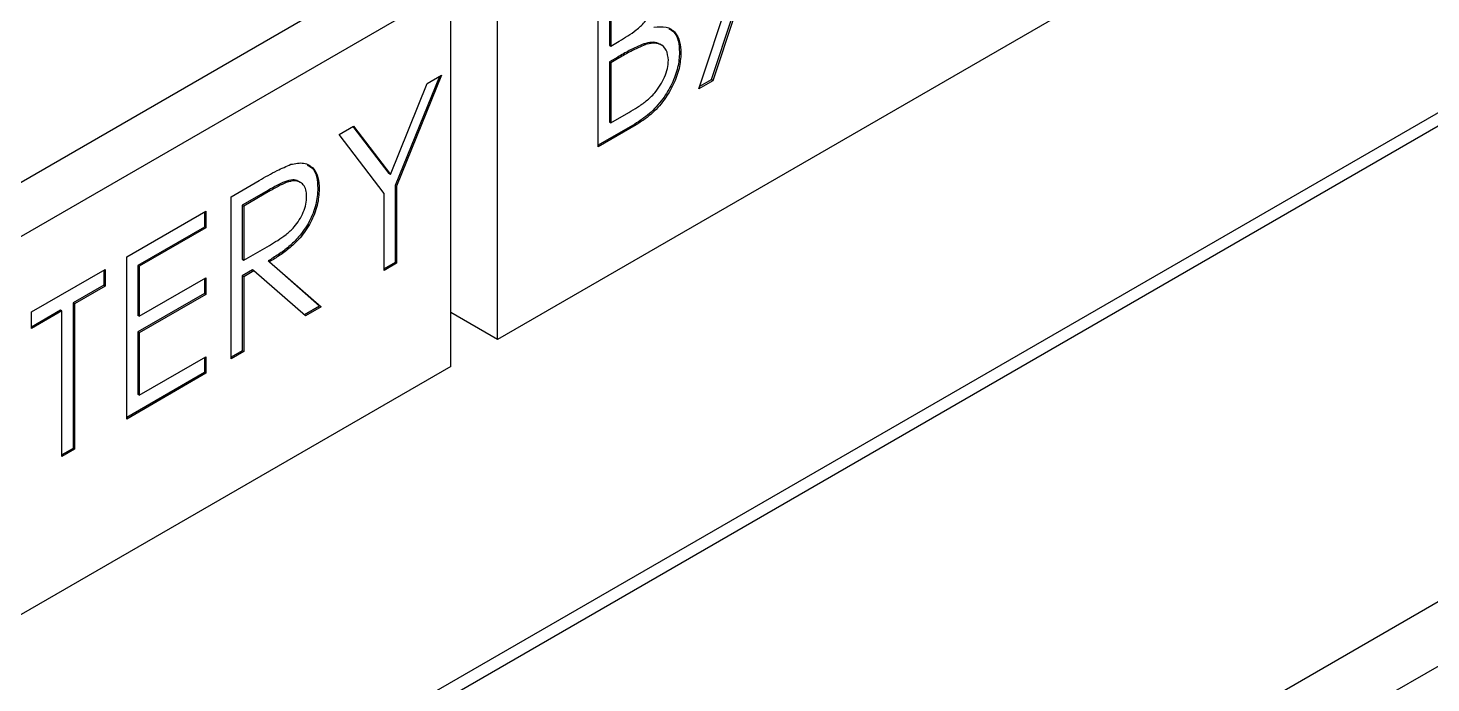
# Model space of a CAD drawing. Header units: millimetres. Extents: x 0 to 17520, y 0 to 12300.
# Drawn here: x 14818.4 to 15030.5, y 10040.6 to 10139.5 of the extents above; entities that cross this region are included whole.
import ezdxf

# ---------------------------------------------------------------- set-up
doc = ezdxf.new("R2010")
doc.units = ezdxf.units.MM
doc.header["$LTSCALE"] = 30

msp = doc.modelspace()

# ---------------------------------------------------------------- linework, layer by layer
for p, q in [((15371.688, 10323.11), (14818.767, 10003.915)), ((15373.445, 10322.096), (14820.524, 10002.901)), ((14882.749, 9966.979), (15435.671, 10286.174)), ((15444.157, 10281.275), (14891.235, 9962.08)), ((15016.699, 10165.961), (14889.42, 10092.485)), ((14919.843, 10130.389), (14929.906, 10160.694)), ((14882.349, 10153.726), (14755.07, 10080.249)), ((14889.42, 10092.485), (14889.42, 10149.643)), ((14904.613, 10121.597), (14904.613, 10146.093)), ((14882.349, 10145.561), (14755.07, 10072.084)), ((14882.349, 10088.403), (14882.349, 10145.561)), ((14906.305, 10144.802), (14906.305, 10136.951)), ((14906.517, 10144.68), (14906.517, 10136.828)), ((14924.935, 10141.424), (14921.709, 10131.711)), ((14925.147, 10141.302), (14921.921, 10131.589)), ((14906.517, 10136.828), (14907.796, 10137.567)), ((14906.305, 10136.951), (14906.517, 10136.828)), ((14907.567, 10135.167), (14906.305, 10134.438)), ((14907.567, 10135.167), (14907.779, 10135.044)), ((14911.536, 10137.169), (14911.748, 10137.046)), ((14914.18, 10136.97), (14913.915, 10137.123)), ((14917.124, 10135.772), (14916.912, 10135.895)), ((14906.305, 10134.438), (14906.305, 10125.331)), ((14906.305, 10134.438), (14906.517, 10134.316)), ((14907.779, 10135.044), (14906.517, 10134.316)), ((14906.517, 10134.316), (14906.517, 10125.208)), ((14873.206, 10117.436), (14878.773, 10131.176)), ((14880.611, 10132.237), (14873.941, 10115.78)), ((14880.952, 10132.434), (14874.153, 10115.657)), ((14878.773, 10131.176), (14880.952, 10132.434)), ((14921.921, 10131.589), (14919.843, 10130.389)), ((14921.709, 10131.711), (14919.944, 10130.692)), ((14921.921, 10131.589), (14921.709, 10131.711)), ((14906.517, 10125.208), (14909.228, 10126.773)), ((14865.451, 10123.485), (14867.631, 10124.743)), ((14867.548, 10124.696), (14872.994, 10117.559)), ((14867.631, 10124.743), (14873.206, 10117.436)), ((14910.138, 10125.031), (14904.613, 10121.842)), ((14910.35, 10124.909), (14904.613, 10121.597)), ((14906.305, 10125.331), (14906.517, 10125.208)), ((14910.35, 10124.909), (14910.138, 10125.031)), ((14872.25, 10114.558), (14865.451, 10123.485)), ((14849.133, 10114.065), (14853.378, 10116.516)), ((14859.596, 10116.228), (14859.331, 10116.381)), ((14873.206, 10117.436), (14872.994, 10117.559)), ((14849.133, 10089.569), (14849.133, 10114.065)), ((14854.802, 10115.07), (14850.824, 10112.774)), ((14855.014, 10114.948), (14851.036, 10112.651)), ((14854.802, 10115.07), (14855.014, 10114.948)), ((14862.459, 10115.207), (14862.247, 10115.329)), ((14872.25, 10102.914), (14872.25, 10114.558)), ((14873.941, 10115.78), (14873.941, 10104.135)), ((14874.153, 10115.657), (14873.941, 10115.78)), ((14874.153, 10115.657), (14874.153, 10104.013)), ((14833.359, 10104.959), (14845.325, 10111.867)), ((14845.325, 10111.867), (14845.325, 10109.354)), ((14850.824, 10112.774), (14850.824, 10104.608)), ((14850.824, 10112.774), (14851.036, 10112.651)), ((14851.036, 10112.651), (14851.036, 10104.486)), ((14845.113, 10111.744), (14845.113, 10109.477)), ((14845.113, 10109.477), (14835.05, 10103.668)), ((14845.325, 10109.354), (14835.262, 10103.545)), ((14845.325, 10109.354), (14845.113, 10109.477)), ((14851.036, 10104.486), (14854.92, 10106.694)), ((14833.359, 10080.463), (14833.359, 10104.959)), ((14835.05, 10103.668), (14835.05, 10096.13)), ((14835.262, 10103.545), (14835.05, 10103.668)), ((14835.262, 10103.545), (14835.262, 10096.008)), ((14850.824, 10104.608), (14851.036, 10104.486)), ((14854.725, 10104.348), (14862.519, 10097.541)), ((14854.937, 10104.226), (14854.725, 10104.348)), ((14854.937, 10104.226), (14862.731, 10097.419)), ((14873.941, 10104.135), (14872.25, 10103.159)), ((14874.153, 10104.013), (14872.25, 10102.914)), ((14874.153, 10104.013), (14873.941, 10104.135)), ((14818.945, 10096.638), (14830.095, 10103.075)), ((14829.883, 10102.952), (14829.883, 10100.685)), ((14830.095, 10103.075), (14830.095, 10100.562)), ((14835.262, 10096.008), (14845.325, 10101.817)), ((14845.113, 10101.695), (14845.113, 10099.427)), ((14845.325, 10101.817), (14845.325, 10099.305)), ((14852.371, 10102.989), (14850.824, 10102.096)), ((14850.824, 10102.096), (14850.824, 10090.79)), ((14851.036, 10101.974), (14850.824, 10102.096)), ((14852.583, 10102.867), (14851.036, 10101.974)), ((14851.036, 10101.974), (14851.036, 10090.668)), ((14852.583, 10102.867), (14852.371, 10102.989)), ((14860.377, 10096.06), (14852.583, 10102.867)), ((14829.883, 10100.685), (14825.26, 10098.016)), ((14830.095, 10100.562), (14825.472, 10097.893)), ((14830.095, 10100.562), (14829.883, 10100.685)), ((14845.113, 10099.427), (14835.05, 10093.618)), ((14845.325, 10099.305), (14835.262, 10093.496)), ((14845.325, 10099.305), (14845.113, 10099.427)), ((14825.26, 10098.016), (14825.26, 10076.032)), ((14825.472, 10097.893), (14825.26, 10098.016)), ((14825.472, 10097.893), (14825.472, 10075.909)), ((14862.519, 10097.541), (14860.208, 10096.207)), ((14862.731, 10097.419), (14860.377, 10096.06)), ((14862.731, 10097.419), (14862.519, 10097.541)), ((14823.356, 10096.917), (14818.945, 10094.37)), ((14823.568, 10096.794), (14818.945, 10094.125)), ((14818.945, 10094.125), (14818.945, 10096.638)), ((14823.568, 10096.794), (14823.356, 10096.917)), ((14823.568, 10074.81), (14823.568, 10096.794)), ((14835.262, 10096.008), (14835.05, 10096.13)), ((14889.42, 10092.485), (14882.349, 10096.567)), ((14835.05, 10093.618), (14835.05, 10084.196)), ((14835.262, 10093.496), (14835.05, 10093.618)), ((14835.262, 10093.496), (14835.262, 10084.074)), ((14850.824, 10090.79), (14849.133, 10089.814)), ((14851.036, 10090.668), (14849.133, 10089.569)), ((14851.036, 10090.668), (14850.824, 10090.79)), ((14835.262, 10084.074), (14845.325, 10089.883)), ((14845.113, 10089.761), (14845.113, 10087.493)), ((14845.325, 10089.883), (14845.325, 10087.371)), ((14882.349, 10088.403), (14777.382, 10027.806)), ((14845.113, 10087.493), (14833.359, 10080.707)), ((14845.325, 10087.371), (14833.359, 10080.463)), ((14845.325, 10087.371), (14845.113, 10087.493)), ((14835.262, 10084.074), (14835.05, 10084.196)), ((14825.26, 10076.032), (14823.568, 10075.055)), ((14825.472, 10075.909), (14823.568, 10074.81)), ((14825.472, 10075.909), (14825.26, 10076.032))]:
    msp.add_line(p, q)
for points, knots in [([(14907.796, 10137.567), (14908.227, 10137.823), (14909.089, 10138.336), (14910.376, 10139.232), (14911.529, 10140.275), (14912.436, 10141.497), (14913.076, 10142.717), (14913.51, 10143.993), (14913.562, 10144.771), (14913.588, 10145.16)], [0, 0, 0, 0, 0.1669427, 0.3338056, 0.5002804, 0.6252594, 0.7502356, 0.875154, 1, 1, 1, 1]), ([(14913.04, 10139.676), (14913.676, 10139.746), (14914.945, 10139.884), (14916.281, 10139.015), (14917.007, 10137.561), (14917.085, 10136.369), (14917.124, 10135.772)], [0, 0, 0, 0, 0.2803869, 0.5596041, 0.7797658, 1, 1, 1, 1]), ([(14915.28, 10139.422), (14915.559, 10139.286), (14916.232, 10138.956), (14916.784, 10137.664), (14916.869, 10136.485), (14916.912, 10135.895)], [0, 0, 0, 0, 0.26060006, 0.63023926, 1, 1, 1, 1]), ([(14913.904, 10137.053), (14913.847, 10137.111), (14913.548, 10137.411), (14912.7, 10137.432), (14911.924, 10137.256), (14911.536, 10137.169)], [0, 0, 0, 0, 0.10618577, 0.55291185, 1, 1, 1, 1]), ([(14915.22, 10134.673), (14915.157, 10135.24), (14915.031, 10136.374), (14914.062, 10137.148), (14912.932, 10137.338), (14912.143, 10137.144), (14911.748, 10137.046)], [0, 0, 0, 0, 0.2790338, 0.5586104, 0.7792158, 1, 1, 1, 1]), ([(14911.536, 10137.169), (14910.798, 10136.848), (14909.48, 10136.275), (14908.152, 10135.506), (14907.567, 10135.167)], [0, 0, 0, 0, 0.5597386, 1, 1, 1, 1]), ([(14911.748, 10137.046), (14911.01, 10136.726), (14909.692, 10136.153), (14908.364, 10135.383), (14907.779, 10135.044)], [0, 0, 0, 0, 0.5597386, 1, 1, 1, 1]), ([(14916.912, 10135.895), (14916.861, 10135.134), (14916.759, 10133.612), (14915.811, 10131.108), (14914.357, 10128.646), (14912.374, 10126.469), (14910.884, 10125.511), (14910.138, 10125.031)], [0, 0, 0, 0, 0.1866708, 0.3731968, 0.5599461, 0.7797018, 1, 1, 1, 1]), ([(14917.124, 10135.772), (14917.073, 10135.011), (14916.971, 10133.489), (14916.023, 10130.985), (14914.569, 10128.524), (14912.586, 10126.346), (14911.096, 10125.388), (14910.35, 10124.909)], [0, 0, 0, 0, 0.1866708, 0.3731968, 0.5599461, 0.7797018, 1, 1, 1, 1]), ([(14909.228, 10126.773), (14909.674, 10127.038), (14910.567, 10127.566), (14911.899, 10128.497), (14913.086, 10129.601), (14914.014, 10130.877), (14914.667, 10132.142), (14915.135, 10133.462), (14915.191, 10134.27), (14915.22, 10134.673)], [0, 0, 0, 0, 0.1669334, 0.3338012, 0.5002187, 0.6252223, 0.7502051, 0.875135, 1, 1, 1, 1]), ([(14853.378, 10116.516), (14854.279, 10117.039), (14855.888, 10117.974), (14857.483, 10118.656), (14858.184, 10118.956)], [0, 0, 0, 0, 0.56023, 1, 1, 1, 1]), ([(14858.184, 10118.956), (14858.849, 10119.086), (14860.18, 10119.344), (14861.581, 10118.502), (14862.354, 10117.047), (14862.424, 10115.821), (14862.459, 10115.207)], [0, 0, 0, 0, 0.279793, 0.5595007, 0.7796232, 1, 1, 1, 1]), ([(14860.636, 10118.826), (14860.894, 10118.712), (14861.564, 10118.418), (14862.129, 10117.146), (14862.207, 10115.935), (14862.247, 10115.329)], [0, 0, 0, 0, 0.2382215, 0.6188908, 1, 1, 1, 1]), ([(14859.342, 10116.342), (14859.303, 10116.374), (14859.069, 10116.571), (14858.373, 10116.644), (14857.277, 10116.358), (14856.04, 10115.768), (14855.214, 10115.303), (14854.802, 10115.07)], [0, 0, 0, 0, 0.0379702, 0.2302226, 0.4863364, 0.7431391, 1, 1, 1, 1]), ([(14860.555, 10114.113), (14860.532, 10114.458), (14860.486, 10115.149), (14860.065, 10115.885), (14859.466, 10116.366), (14858.599, 10116.543), (14857.485, 10116.229), (14856.253, 10115.647), (14855.427, 10115.181), (14855.014, 10114.948)], [0, 0, 0, 0, 0.1249224, 0.2498493, 0.374793, 0.4997347, 0.6661787, 0.8330704, 1, 1, 1, 1]), ([(14862.247, 10115.329), (14862.191, 10114.523), (14862.081, 10112.911), (14861.028, 10110.244), (14859.508, 10108.052), (14857.866, 10106.47), (14856.302, 10105.302), (14855.251, 10104.666), (14854.725, 10104.348)], [0, 0, 0, 0, 0.18650415, 0.37274859, 0.55906223, 0.70587682, 0.85291208, 1, 1, 1, 1]), ([(14854.92, 10106.694), (14855.342, 10106.945), (14856.185, 10107.448), (14857.445, 10108.314), (14858.57, 10109.338), (14859.466, 10110.525), (14860.077, 10111.729), (14860.484, 10112.974), (14860.531, 10113.733), (14860.555, 10114.113)], [0, 0, 0, 0, 0.1669376, 0.3338046, 0.5002466, 0.6251777, 0.7501545, 0.87507, 1, 1, 1, 1]), ([(14862.459, 10115.207), (14862.404, 10114.4), (14862.293, 10112.788), (14861.241, 10110.121), (14859.72, 10107.93), (14858.079, 10106.348), (14856.514, 10105.18), (14855.463, 10104.544), (14854.937, 10104.226)], [0, 0, 0, 0, 0.18650415, 0.37274859, 0.55906223, 0.70587682, 0.85291208, 1, 1, 1, 1])]:
    msp.add_open_spline(points, degree=3, knots=knots)

doc.saveas('drawing.dxf')
